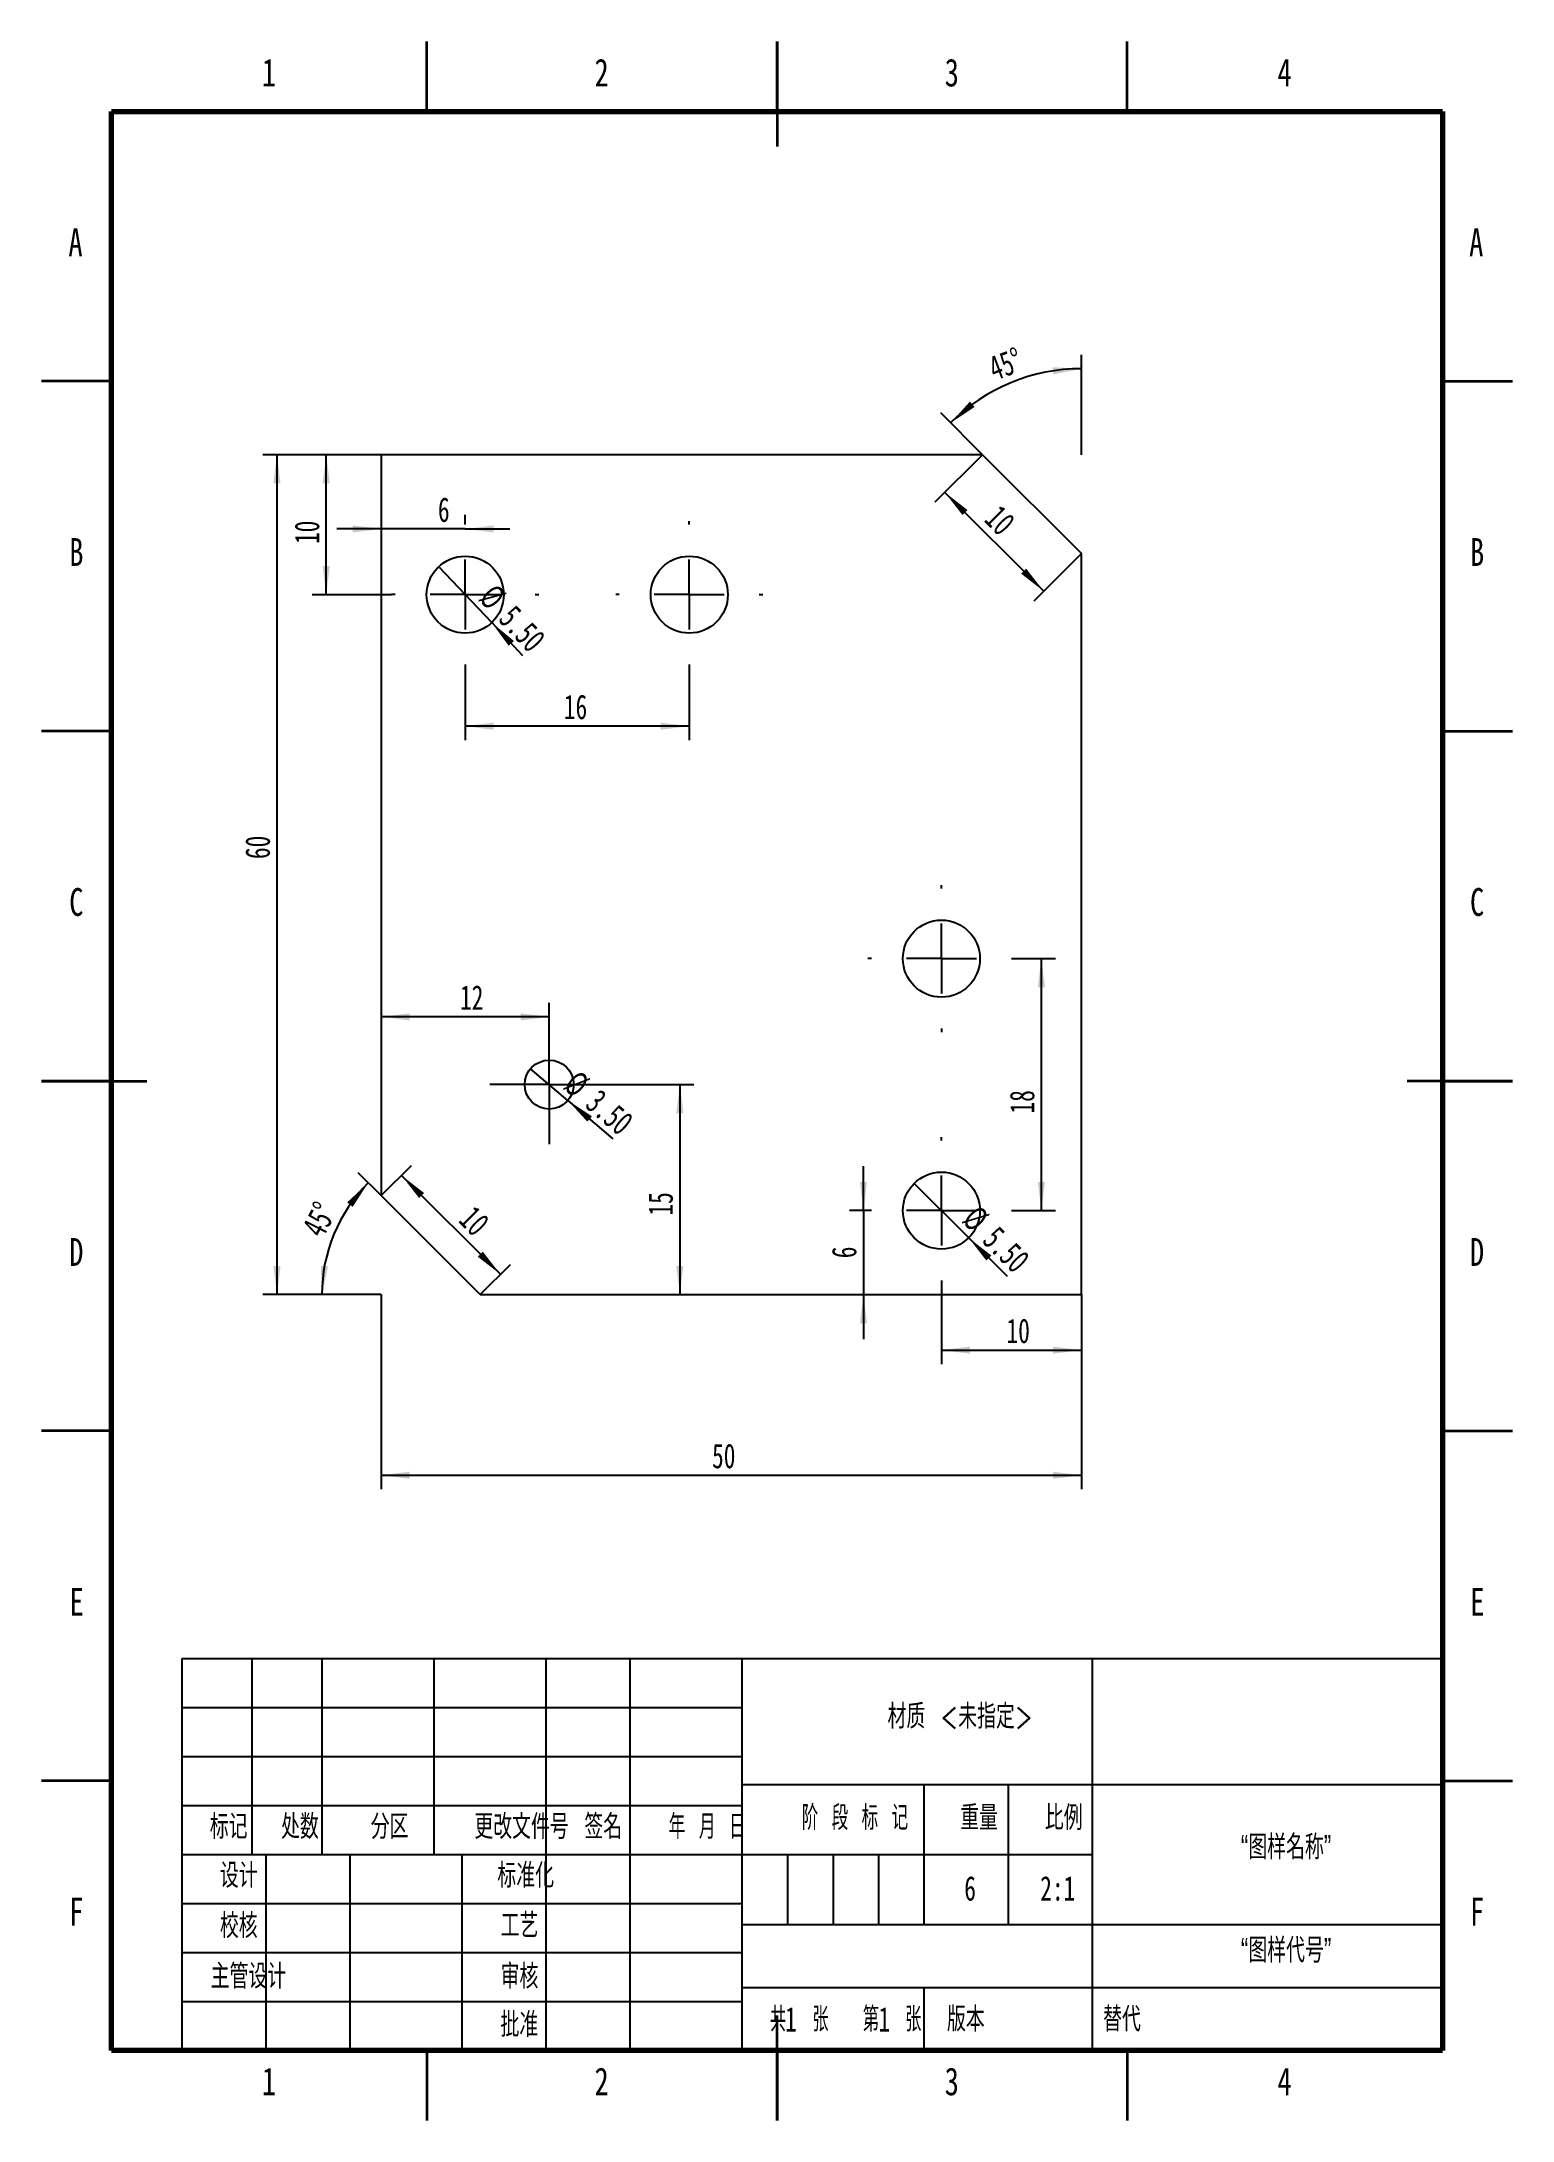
# Model space of a CAD drawing. Header units: millimetres. Extents: x 0 to 210, y 0 to 297.
import ezdxf

# ---------------------------------------------------------------- set-up
doc = ezdxf.new("R2010")
doc.units = ezdxf.units.MM
for name, color, linetype in [('10', 7, 'Continuous'), ('5', 7, 'Continuous'), ('SLD-0', 7, 'Continuous')]:
    doc.layers.add(name, color=color, linetype=linetype)
doc.styles.add('SLDTEXTSTYLE0', font='TXT', dxfattribs={"width": 0.7, "bigfont": 'bigfont'})
doc.styles.add('SLDTEXTSTYLE1', font='TXT', dxfattribs={"width": 0.7})
doc.styles.add('SLDTEXTSTYLE2', font='TXT', dxfattribs={"width": 0.6, "bigfont": 'bigfont'})
doc.styles.add('SLDTEXTSTYLE3', font='TXT', dxfattribs={"width": 0.614286, "bigfont": 'bigfont'})
doc.styles.add('SLDTEXTSTYLE4', font='TXT', dxfattribs={"width": 0.62, "bigfont": 'bigfont'})
doc.styles.add('SLDTEXTSTYLE5', font='TXT', dxfattribs={"width": 0.75})
doc.dimstyles.new('SLDDIMSTYLE0', dxfattribs={"dimtxt": 3.5, "dimasz": 4.08, "dimexe": 0, "dimexo": 0.0625, "dimgap": 0.875, "dimtad": 2, "dimlfac": 0.5, "dimrnd": 1e-09, "dimzin": 12, "dimdsep": 46, "dimtxsty": 'SLDTEXTSTYLE1', "dimsah": 1, "dimcen": 0.09, "dimadec": 0, "dimazin": 3, "dimtfac": 1, "dimtofl": 0, "dimtmove": 0, "dimatfit": 3, "dimfxl": 0, "dimfrac": 2, "dimtolj": 1, "dimtzin": 12, "dimarcsym": 0})
doc.dimstyles.new('SLDDIMSTYLE1', dxfattribs={"dimtxt": 3.5, "dimasz": 4.08, "dimexe": 0, "dimexo": 0.0625, "dimgap": 0.875, "dimtad": 2, "dimlfac": 0.5, "dimrnd": 1e-09, "dimzin": 4, "dimdsep": 46, "dimtxsty": 'SLDTEXTSTYLE1', "dimblk1": 'NONE', "dimsah": 1, "dimcen": 0, "dimadec": 0, "dimazin": 1, "dimtfac": 1, "dimtmove": 0, "dimatfit": 3, "dimldrblk": 'NONE', "dimfxl": 0, "dimfrac": 2, "dimtolj": 1, "dimtzin": 12, "dimarcsym": 0})
doc.dimstyles.new('SLDDIMSTYLE2', dxfattribs={"dimtxt": 3.5, "dimasz": 4.08, "dimexe": 0, "dimexo": 0.0625, "dimgap": 0.875, "dimtad": 2, "dimlfac": 0.5, "dimrnd": 1e-09, "dimzin": 12, "dimdsep": 46, "dimtxsty": 'SLDTEXTSTYLE1', "dimsah": 1, "dimcen": 0.09, "dimadec": 0, "dimazin": 3, "dimtfac": 1, "dimtmove": 0, "dimatfit": 0, "dimfxl": 0, "dimfrac": 2, "dimtolj": 1, "dimtzin": 12, "dimarcsym": 0})
doc.dimstyles.new('SLDDIMSTYLE3', dxfattribs={"dimtxt": 3.5, "dimasz": 4.08, "dimexe": 0, "dimexo": 0.0625, "dimgap": 0.875, "dimtad": 2, "dimdec": 4, "dimlfac": 0.5, "dimzin": 12, "dimdsep": 46, "dimtxsty": 'SLDTEXTSTYLE1', "dimsah": 1, "dimcen": 0.09, "dimazin": 3, "dimtfac": 1, "dimtofl": 0, "dimtmove": 0, "dimatfit": 3, "dimfxl": 0, "dimfrac": 2, "dimtolj": 1, "dimtzin": 12, "dimarcsym": 0})

# ---------------------------------------------------------------- blocks, each defined once
blk = doc.blocks.new('_D')
at = {"layer": '10'}
for p, q in [((48.48, 117.98), (48.48, 90.17)), ((148.48, 117.98), (148.48, 90.17)), ((48.48, 92.17), (148.48, 92.17))]:
    blk.add_line(p, q, dxfattribs=at)
for points in [[(48.48, 92.17), (52.56, 91.66), (52.56, 92.68)], [(148.48, 92.17), (144.4, 92.68), (144.4, 91.66)]]:
    blk.add_solid(points, dxfattribs=at)
at = {"layer": '10', "insert": (95.73, 96.68), "char_height": 3.5, "attachment_point": 1, "style": 'SLDTEXTSTYLE1'}
blk.add_mtext('50', dxfattribs=at)
blk = doc.blocks.new('_D_1')
at = {"layer": '10'}
for p, q in [((48.48, 237.98), (31.6, 237.98)), ((33.6, 237.98), (33.6, 117.98)), ((48.48, 117.98), (31.6, 117.98))]:
    blk.add_line(p, q, dxfattribs=at)
for points in [[(33.6, 237.98), (33.09, 233.9), (34.11, 233.9)], [(33.6, 117.98), (34.11, 122.06), (33.09, 122.06)]]:
    blk.add_solid(points, dxfattribs=at)
at = {"layer": '10', "insert": (29.09, 180.21), "char_height": 3.5, "attachment_point": 1, "rotation": 90, "style": 'SLDTEXTSTYLE1'}
blk.add_mtext('60', dxfattribs=at)
blk = doc.blocks.new('_D_2')
at = {"layer": '10'}
for q in [(69.81, 150.25), (81.57, 140.26)]:
    blk.add_line((75.14, 145.72), q, dxfattribs=at)
blk.add_solid([(75.14, 145.72), (77.92, 142.69), (78.58, 143.46)], dxfattribs=at)
at = {"layer": '10', "char_height": 3.5, "attachment_point": 1, "rotation": 319.6355, "style": 'SLDTEXTSTYLE1'}
for s, insert in [('%%c', (76.58, 150.22)), ('3.50', (79.7, 147.54))]:
    blk.add_mtext(s, dxfattribs=dict(at, insert=insert))
blk = doc.blocks.new('_NONE')
blk = doc.blocks.new('_D_3')
at = {"layer": '10'}
for q in [(124.59, 133.87), (137.86, 120.6)]:
    blk.add_line((132.37, 126.09), q, dxfattribs=at)
blk.add_solid([(132.37, 126.09), (134.89, 122.85), (135.61, 123.57)], dxfattribs=at)
at = {"layer": '10', "char_height": 3.5, "attachment_point": 1, "rotation": 315, "style": 'SLDTEXTSTYLE1'}
for s, insert in [('%%c', (133.73, 130.96)), ('5.50', (136.63, 128.04))]:
    blk.add_mtext(s, dxfattribs=dict(at, insert=insert))
blk = doc.blocks.new('_D_4')
at = {"layer": '10'}
for q in [(56.7, 221.98), (68.68, 209.31)]:
    blk.add_line((64.26, 213.99), q, dxfattribs=at)
blk.add_solid([(64.26, 213.99), (66.69, 210.68), (67.43, 211.37)], dxfattribs=at)
at = {"layer": '10', "char_height": 3.5, "attachment_point": 1, "rotation": 313.4234, "style": 'SLDTEXTSTYLE1'}
for s, insert in [('%%c', (64.8, 219.76)), ('5.50', (67.62, 216.76))]:
    blk.add_mtext(s, dxfattribs=dict(at, insert=insert))
blk = doc.blocks.new('_D_5')
at = {"layer": '10'}
for p, q in [((117.34, 129.98), (117.34, 136.33)), ((117.98, 129.98), (115.34, 129.98)), ((117.34, 129.98), (117.34, 117.98)), ((117.34, 117.98), (117.34, 111.63))]:
    blk.add_line(p, q, dxfattribs=at)
for points in [[(117.34, 129.98), (117.85, 134.06), (116.84, 134.06)], [(117.34, 117.98), (116.84, 113.9), (117.85, 113.9)]]:
    blk.add_solid(points, dxfattribs=at)
at = {"layer": '10', "insert": (112.83, 123.18), "char_height": 3.5, "attachment_point": 1, "rotation": 90, "style": 'SLDTEXTSTYLE1'}
blk.add_mtext('6', dxfattribs=at)
blk = doc.blocks.new('_D_6')
at = {"layer": '10'}
for p, q in [((128.48, 119.48), (128.48, 108.05)), ((148.48, 117.98), (148.48, 108.05)), ((128.48, 110.05), (148.48, 110.05))]:
    blk.add_line(p, q, dxfattribs=at)
for points in [[(128.48, 110.05), (132.56, 109.54), (132.56, 110.56)], [(148.48, 110.05), (144.4, 110.56), (144.4, 109.54)]]:
    blk.add_solid(points, dxfattribs=at)
at = {"layer": '10', "insert": (137.77, 114.56), "char_height": 3.5, "attachment_point": 1, "style": 'SLDTEXTSTYLE1'}
blk.add_mtext('10', dxfattribs=at)
blk = doc.blocks.new('_D_7')
at = {"layer": '10'}
for p, q in [((48.48, 237.98), (38.64, 237.98)), ((40.64, 217.98), (40.64, 237.98)), ((49.98, 217.98), (38.64, 217.98))]:
    blk.add_line(p, q, dxfattribs=at)
for points in [[(40.64, 237.98), (40.13, 233.9), (41.15, 233.9)], [(40.64, 217.98), (41.15, 222.06), (40.13, 222.06)]]:
    blk.add_solid(points, dxfattribs=at)
at = {"layer": '10', "insert": (36.13, 225.22), "char_height": 3.5, "attachment_point": 1, "rotation": 90, "style": 'SLDTEXTSTYLE1'}
blk.add_mtext('10', dxfattribs=at)
blk = doc.blocks.new('_D_8')
at = {"layer": '10'}
for p, q in [((60.48, 228.48), (60.48, 229.37)), ((48.48, 227.37), (42.13, 227.37)), ((60.48, 227.37), (48.48, 227.37)), ((60.48, 227.37), (66.83, 227.37))]:
    blk.add_line(p, q, dxfattribs=at)
for points in [[(48.48, 227.37), (44.4, 227.88), (44.4, 226.86)], [(60.48, 227.37), (64.56, 226.86), (64.56, 227.88)]]:
    blk.add_solid(points, dxfattribs=at)
at = {"layer": '10', "insert": (56.59, 231.88), "char_height": 3.5, "attachment_point": 1, "style": 'SLDTEXTSTYLE1'}
blk.add_mtext('6', dxfattribs=at)
blk = doc.blocks.new('_D_9')
at = {"layer": '10'}
for p, q in [((80.98, 147.98), (93.13, 147.98)), ((91.13, 147.98), (91.13, 117.98))]:
    blk.add_line(p, q, dxfattribs=at)
for points in [[(91.13, 147.98), (90.62, 143.9), (91.64, 143.9)], [(91.13, 117.98), (91.64, 122.06), (90.62, 122.06)]]:
    blk.add_solid(points, dxfattribs=at)
at = {"layer": '10', "insert": (86.62, 129.28), "char_height": 3.5, "attachment_point": 1, "rotation": 90, "style": 'SLDTEXTSTYLE1'}
blk.add_mtext('15', dxfattribs=at)
blk = doc.blocks.new('_D_10')
at = {"layer": '10'}
for p, q in [((72.48, 157.66), (48.48, 157.66)), ((72.48, 156.48), (72.48, 159.66))]:
    blk.add_line(p, q, dxfattribs=at)
for points in [[(48.48, 157.66), (52.56, 157.16), (52.56, 158.17)], [(72.48, 157.66), (68.4, 158.17), (68.4, 157.16)]]:
    blk.add_solid(points, dxfattribs=at)
at = {"layer": '10', "insert": (59.74, 162.18), "char_height": 3.5, "attachment_point": 1, "style": 'SLDTEXTSTYLE1'}
blk.add_mtext('12', dxfattribs=at)
blk = doc.blocks.new('_D_11')
at = {"layer": '10'}
for p, q in [((48.48, 132.12), (45.22, 135.38)), ((48.48, 117.98), (38.02, 117.98))]:
    blk.add_line(p, q, dxfattribs=at)
blk.add_arc((62.62, 117.98), 22.6, 135, 180, dxfattribs=at)
for points in [[(46.64, 133.97), (43.63, 131.16), (44.41, 130.51)], [(40.02, 117.98), (40.89, 122), (39.87, 122.09)]]:
    blk.add_solid(points, dxfattribs=at)
at = {"layer": '10', "insert": (37.04, 127.48), "char_height": 3.5, "attachment_point": 1, "rotation": 63.1773, "style": 'SLDTEXTSTYLE1'}
blk.add_mtext('45°', dxfattribs=at)
blk = doc.blocks.new('_D_12')
at = {"layer": '10'}
for p, q in [((48.48, 132.12), (52.79, 136.43)), ((51.37, 135.02), (65.51, 120.88)), ((62.62, 117.98), (66.93, 122.29))]:
    blk.add_line(p, q, dxfattribs=at)
for points in [[(51.37, 135.02), (53.9, 131.78), (54.62, 132.49)], [(65.51, 120.88), (62.99, 124.12), (62.27, 123.4)]]:
    blk.add_solid(points, dxfattribs=at)
at = {"layer": '10', "insert": (61.85, 130.93), "char_height": 3.5, "attachment_point": 1, "rotation": 315, "style": 'SLDTEXTSTYLE1'}
blk.add_mtext('10', dxfattribs=at)
blk = doc.blocks.new('_D_13')
at = {"layer": '10'}
for p, q in [((134.33, 237.98), (127.54, 231.19)), ((143.1, 218.46), (128.96, 232.6)), ((148.48, 223.84), (141.68, 217.05))]:
    blk.add_line(p, q, dxfattribs=at)
for points in [[(128.96, 232.6), (131.48, 229.36), (132.2, 230.08)], [(143.1, 218.46), (140.57, 221.71), (139.85, 220.99)]]:
    blk.add_solid(points, dxfattribs=at)
at = {"layer": '10', "insert": (136.91, 231.03), "char_height": 3.5, "attachment_point": 1, "rotation": 315, "style": 'SLDTEXTSTYLE1'}
blk.add_mtext('10', dxfattribs=at)
blk = doc.blocks.new('_D_14')
at = {"layer": '10'}
for p, q in [((148.48, 237.98), (148.48, 252.27)), ((134.33, 237.98), (128.37, 243.95))]:
    blk.add_line(p, q, dxfattribs=at)
blk.add_arc((148.48, 223.84), 26.43, 90, 135, dxfattribs=at)
for points in [[(148.48, 250.27), (144.37, 250.47), (144.45, 249.45)], [(129.79, 242.53), (133.21, 244.8), (132.55, 245.57)]]:
    blk.add_solid(points, dxfattribs=at)
at = {"layer": '10', "insert": (134.87, 251.8), "char_height": 3.5, "attachment_point": 1, "rotation": 20.2904, "style": 'SLDTEXTSTYLE1'}
blk.add_mtext('45°', dxfattribs=at)
blk = doc.blocks.new('_D_15')
at = {"layer": '10'}
for p, q in [((138.98, 165.98), (144.75, 165.98)), ((142.75, 129.98), (142.75, 165.98)), ((138.98, 129.98), (144.75, 129.98))]:
    blk.add_line(p, q, dxfattribs=at)
for points in [[(142.75, 165.98), (142.24, 161.9), (143.26, 161.9)], [(142.75, 129.98), (143.26, 134.06), (142.24, 134.06)]]:
    blk.add_solid(points, dxfattribs=at)
at = {"layer": '10', "insert": (138.24, 143.86), "char_height": 3.5, "attachment_point": 1, "rotation": 90, "style": 'SLDTEXTSTYLE1'}
blk.add_mtext('18', dxfattribs=at)
blk = doc.blocks.new('_D_16')
at = {"layer": '10'}
for p, q in [((60.48, 207.48), (60.48, 197.19)), ((92.48, 207.48), (92.48, 197.19)), ((92.48, 199.19), (60.48, 199.19))]:
    blk.add_line(p, q, dxfattribs=at)
for points in [[(60.48, 199.19), (64.56, 198.68), (64.56, 199.7)], [(92.48, 199.19), (88.4, 199.7), (88.4, 198.68)]]:
    blk.add_solid(points, dxfattribs=at)
at = {"layer": '10', "insert": (74.57, 203.7), "char_height": 3.5, "attachment_point": 1, "style": 'SLDTEXTSTYLE1'}
blk.add_mtext('16', dxfattribs=at)
blk = doc.blocks.new('SW_CENTERMARKSYMBOL_0')
at = {"layer": '10', "color": 0}
for p, q in [((0, 10), (0, 10.5)), ((0, 0), (0, 5)), ((-10, 0), (-10.5, 0)), ((0, 0), (-5, 0)), ((0, 0), (0, -5)), ((0, 0), (5, 0)), ((10, 0), (10.5, 0)), ((0, -10), (0, -10.5))]:
    blk.add_line(p, q, dxfattribs=at)
blk = doc.blocks.new('SW_CENTERMARKSYMBOL_1')
at = {"layer": '10', "color": 0}
for p, q in [((0, 10), (0, 10.5)), ((0, 0), (0, 5)), ((-10, 0), (-10.5, 0)), ((0, 0), (-5, 0)), ((0, 0), (0, -5)), ((0, 0), (5, 0)), ((10, 0), (10.5, 0)), ((0, -10), (0, -10.5))]:
    blk.add_line(p, q, dxfattribs=at)
blk = doc.blocks.new('SW_CENTERMARKSYMBOL_2')
at = {"layer": '10', "color": 0}
for p, q in [((0, 10), (0, 10.5)), ((0, 0), (0, 5)), ((-10, 0), (-10.5, 0)), ((0, 0), (-5, 0)), ((0, 0), (0, -5)), ((0, 0), (5, 0)), ((10, 0), (10.5, 0)), ((0, -10), (0, -10.5))]:
    blk.add_line(p, q, dxfattribs=at)
blk = doc.blocks.new('SW_CENTERMARKSYMBOL_3')
at = {"layer": '10', "color": 0}
for p, q in [((0, 5), (0, 8.5)), ((0, 0), (0, 5)), ((-5, 0), (-8.5, 0)), ((0, 0), (-5, 0)), ((0, 0), (0, -5)), ((0, 0), (5, 0)), ((5, 0), (8.5, 0)), ((0, -5), (0, -8.5))]:
    blk.add_line(p, q, dxfattribs=at)
blk = doc.blocks.new('SW_CENTERMARKSYMBOL_4')
at = {"layer": '10', "color": 0}
for p, q in [((0, 10), (0, 10.5)), ((0, 0), (0, 5)), ((-10, 0), (-10.5, 0)), ((0, 0), (-5, 0)), ((0, 0), (0, -5)), ((0, 0), (5, 0)), ((10, 0), (10.5, 0)), ((0, -10), (0, -10.5))]:
    blk.add_line(p, q, dxfattribs=at)

msp = doc.modelspace()

# ---------------------------------------------------------------- linework, layer by layer
at = {"color": 7, "linetype": 'Continuous', "lineweight": 35}
for p, q in [((55, 287), (55, 297)), ((105, 297.001), (105, 281.999)), ((105, 287), (105, 297)), ((155, 287), (155, 297)), ((10, 248.5), (0, 248.5)), ((200, 248.5), (210, 248.5)), ((10, 198.5), (0, 198.5)), ((200, 198.5), (210, 198.5)), ((-0.001, 148.5), (15.001, 148.5)), ((10, 148.5), (0, 148.5)), ((210.001, 148.5), (194.999, 148.5)), ((200, 148.5), (210, 148.5)), ((10, 98.5), (0, 98.5)), ((200, 98.5), (210, 98.5)), ((10, 48.5), (0, 48.5)), ((200, 48.5), (210, 48.5)), ((105, -0.001), (105, 15.001)), ((55, 10), (55, 0)), ((105, 10), (105, 0)), ((155, 10), (155, 0))]:
    msp.add_line(p, q, dxfattribs=at)
at = {"color": 7, "linetype": 'Continuous', "lineweight": 70}
for p, q in [((10, 10), (10, 287)), ((10, 287), (200, 287)), ((200, 287), (200, 10)), ((200, 10), (10, 10))]:
    msp.add_line(p, q, dxfattribs=at)
at = {"color": 7, "linetype": 'Continuous', "lineweight": 25}
for p, q in [((134.33497, 237.98275), (48.47711, 237.98275)), ((48.47711, 237.98275), (48.47711, 132.12488)), ((134.33497, 237.98275), (148.47711, 223.84061)), ((148.47711, 117.98275), (148.47711, 223.84061)), ((62.61924, 117.98275), (48.47711, 132.12488)), ((62.61924, 117.98275), (148.47711, 117.98275))]:
    msp.add_line(p, q, dxfattribs=at)
for centre, radius in [((60.47711, 217.98275), 5.5), ((92.47711, 217.98275), 5.5), ((128.47711, 165.98275), 5.5), ((72.47711, 147.98275), 3.5), ((128.47711, 129.98275), 5.5)]:
    msp.add_circle(centre, radius, dxfattribs=at)
at = {"layer": '10', "color": 7, "lineweight": 25}
for p, q in [((30, 66), (30, 38)), ((40, 66), (40, 38)), ((56, 66), (56, 38)), ((72, 66), (72, 10)), ((84, 66), (84, 10)), ((100, 66), (100, 10)), ((150, 66), (150, 38)), ((100, 48), (200, 48)), ((125.98622, 48), (125.98622, 28)), ((138, 48), (138, 28)), ((20, 45), (100, 45)), ((20, 38), (150, 38)), ((32, 38), (32, 10)), ((44, 38), (44, 10)), ((60, 38), (60, 10)), ((150, 38), (150, 10)), ((20, 31), (100, 31)), ((100, 28), (200, 28)), ((20, 24), (100, 24)), ((100, 19), (200, 19)), ((20, 17), (100, 17))]:
    msp.add_line(p, q, dxfattribs=at)
at = {"layer": '10', "color": 7}
for p, q in [((20, 59), (100, 59)), ((20, 52), (100, 52))]:
    msp.add_line(p, q, dxfattribs=at)
at = {"layer": '5', "color": 7, "lineweight": 25}
for q in [(200, 66), (20, 10)]:
    msp.add_line((20, 66), q, dxfattribs=at)
at = {"layer": 'SLD-0'}
for p, q in [((106.5, 38), (106.5, 28)), ((113, 38), (113, 28)), ((119.5, 38), (119.5, 28))]:
    msp.add_line(p, q, dxfattribs=at)
at = {"layer": 'SLD-0', "lineweight": 25}
msp.add_line((125.98622, 19), (125.98622, 10), dxfattribs=at)

# ---------------------------------------------------------------- block references
at = {"layer": '10'}
for name, p in [('SW_CENTERMARKSYMBOL_0', (60.47711, 217.98275)), ('SW_CENTERMARKSYMBOL_1', (92.47711, 217.98275)), ('SW_CENTERMARKSYMBOL_2', (128.47711, 165.98275)), ('SW_CENTERMARKSYMBOL_3', (72.47711, 147.98275)), ('SW_CENTERMARKSYMBOL_4', (128.47711, 129.98275))]:
    msp.add_blockref(name, p, dxfattribs=at)

# ---------------------------------------------------------------- texts
at = {"color": 7, "linetype": 'Continuous', "lineweight": 0, "char_height": 3.96875, "attachment_point": 2, "style": 'SLDTEXTSTYLE5'}
for s, insert in [('1', (32.46004, 294.56015)), ('2', (79.96004, 294.56015)), ('3', (129.96004, 294.56015)), ('4', (177.46004, 294.56015)), ('A', (4.83969, 270.31015)), ('A', (204.83969, 270.31015)), ('B', (4.9706, 226.06015)), ('B', (204.9706, 226.06015)), ('C', (4.95866, 176.06015)), ('C', (204.95866, 176.06015)), ('D', (4.95269, 126.06015)), ('D', (204.95269, 126.06015)), ('E', (5.00781, 76.06015)), ('E', (205.00781, 76.06015)), ('F', (4.95774, 31.81015)), ('F', (204.95774, 31.81015)), ('1', (32.46004, 7.56015)), ('2', (79.96004, 7.56015)), ('3', (129.96004, 7.56015)), ('4', (177.46004, 7.56015))]:
    msp.add_mtext(s, dxfattribs=dict(at, insert=insert))
at = {"layer": '10', "char_height": 3.5}
for s, insert, attachment_point, style in [('\\M+18DDE质 <\\M+196A2\\M+18E77\\M+192E8>', (131.12787, 59.48121), 2, 'SLDTEXTSTYLE0'), ('阶 \\M+19269 标 记', (116.12546, 44.99406), 2, 'SLDTEXTSTYLE3'), ('\\M+18F64\\M+197CA', (133.85048, 44.99406), 2, 'SLDTEXTSTYLE0'), ('\\M+194E4\\M+197E1', (145.94204, 44.99406), 2, 'SLDTEXTSTYLE0'), ('标记', (26.71069, 43.71664), 2, 'SLDTEXTSTYLE0'), ('处\\M+19094', (36.88614, 43.71664), 2, 'SLDTEXTSTYLE0'), ('\\M+195AA\\M+18BE6', (49.68274, 43.71664), 2, 'SLDTEXTSTYLE0'), ('\\M+18D58\\M+189FC\\M+195B6\\M+18C8F\\M+18D86', (68.52929, 43.71664), 2, 'SLDTEXTSTYLE0'), ('签\\M+196BC', (80.18723, 43.71664), 2, 'SLDTEXTSTYLE0'), ('\\M+1944E \\M+18C8E \\M+193FA', (95.04105, 43.71664), 2, 'SLDTEXTSTYLE4'), ('\\M+18167图样\\M+196BC\\M+18FCC\\M+18168', (177.68763, 40.7909), 2, 'SLDTEXTSTYLE0'), ('设计', (28.15037, 36.73433), 2, 'SLDTEXTSTYLE0'), ('标\\M+18F79\\M+189BB', (69.12129, 36.73433), 2, 'SLDTEXTSTYLE0'), ('6', (132.5711, 34.90494), 2, 'SLDTEXTSTYLE1'), ('2:1', (145.08436, 34.90494), 2, 'SLDTEXTSTYLE1'), ('\\M+18D5A\\M+18A6A', (28.14946, 29.55609), 2, 'SLDTEXTSTYLE0'), ('\\M+18D48艺', (68.23505, 29.59853), 2, 'SLDTEXTSTYLE0'), ('\\M+18167图样\\M+191E3\\M+18D86\\M+18168', (177.69006, 26.04965), 2, 'SLDTEXTSTYLE0'), ('\\M+18EE5\\M+18AC7设计', (29.5306, 22.33011), 2, 'SLDTEXTSTYLE0'), ('审\\M+18A6A', (68.23444, 22.33011), 2, 'SLDTEXTSTYLE0'), ('\\M+194E1\\M+18F79', (68.21652, 15.44105), 2, 'SLDTEXTSTYLE0'), ('\\M+18BA4  张', (108.17823, 16.201), 2, 'SLDTEXTSTYLE2'), ('1', (106.14234, 16.201), 1, 'SLDTEXTSTYLE1'), ('\\M+191E6  张', (121.44171, 16.201), 2, 'SLDTEXTSTYLE2'), ('1', (119.47947, 16.201), 1, 'SLDTEXTSTYLE1'), ('\\M+194C5\\M+1967B', (131.9606, 16.20099), 2, 'SLDTEXTSTYLE0')]:
    msp.add_mtext(s, dxfattribs=dict(at, insert=insert, attachment_point=attachment_point, style=style))
at = {"layer": 'SLD-0', "insert": (151.56088, 16.20099), "char_height": 3.5, "attachment_point": 1, "style": 'SLDTEXTSTYLE0'}
msp.add_mtext('\\M+191D6\\M+191E3', dxfattribs=at)

# ---------------------------------------------------------------- dimensions: what is measured, and where the dimension line sits
at = {"layer": '10'}
for base, line1, line2, picture, middle in [((138.36177, 248.26119), ((148.47711, 237.98275), (148.47711, 223.84061)), ((148.47711, 223.84061), (134.33497, 237.98275)), '_D_14', (139.31082, 248.63302)), ((41.73647, 126.63267), ((48.47711, 132.12488), (62.61924, 117.98275)), ((48.47711, 117.98275), (148.47711, 117.98275)), '_D_11', (42.44785, 128.18207))]:
    dim = msp.add_angular_dim_2l(base=base, line1=line1, line2=line2, dimstyle='SLDDIMSTYLE3', dxfattribs=at)
    dim.commit()
    dim.dimension.update_dxf_attribs({"geometry": picture, "text_midpoint": middle, "dimtype": 162})
for base, p1, p2, angle, dimstyle, picture, middle in [((31.43518, 117.98275), (48.47711, 237.98275), (48.47711, 117.98275), 90, 'SLDDIMSTYLE0', '_D_1', (31.43518, 181.74842)), ((38.47711, 237.98275), (60.47711, 217.98275), (48.47711, 237.98275), 90, 'SLDDIMSTYLE0', '_D_7', (38.47711, 226.75432)), ((128.95646, 232.60423), (148.47711, 223.84061), (134.33497, 237.98275), 315, 'SLDDIMSTYLE0', '_D_13', (134.80637, 226.75432)), ((142.75141, 165.98275), (138.97711, 129.98275), (138.97711, 165.98275), 90, 'SLDDIMSTYLE0', '_D_15', (142.75141, 145.39019)), ((88.96556, 117.98275), (72.47711, 147.98275), (48.47711, 117.98275), 90, 'SLDDIMSTYLE0', '_D_9', (88.96556, 130.81747)), ((67.04607, 122.40958), (48.47711, 132.12488), (62.61924, 117.98275), 315, 'SLDDIMSTYLE0', '_D_12', (61.27358, 128.18207)), ((115.1782, 117.98275), (128.47711, 129.98275), (148.47711, 117.98275), 90, 'SLDDIMSTYLE2', '_D_5', (115.1782, 123.94284))]:
    dim = msp.add_linear_dim(base=base, p1=p1, p2=p2, angle=angle, dimstyle=dimstyle, dxfattribs=at)
    dim.commit()
    dim.dimension.update_dxf_attribs({"geometry": picture, "text_midpoint": middle, "dimtype": 160})
for base, p1, p2, dimstyle, picture, middle in [((48.47711, 229.53386), (60.47711, 217.98275), (48.47711, 237.98275), 'SLDDIMSTYLE2', '_D_8', (57.35265, 229.53386)), ((60.47711, 199.18975), (92.47711, 207.48275), (60.47711, 207.48275), 'SLDDIMSTYLE0', '_D_16', (76.10734, 199.18975)), ((48.47711, 159.82949), (72.47711, 147.98275), (48.47711, 117.98275), 'SLDDIMSTYLE0', '_D_10', (61.27358, 159.82949)), ((148.47711, 112.21558), (128.47711, 129.98275), (148.47711, 117.98275), 'SLDDIMSTYLE0', '_D_6', (139.31082, 112.21558)), ((148.47711, 94.33788), (48.47711, 117.98275), (148.47711, 117.98275), 'SLDDIMSTYLE0', '_D', (97.2637, 94.33788))]:
    dim = msp.add_linear_dim(base=base, p1=p1, p2=p2, dimstyle=dimstyle, dxfattribs=at)
    dim.commit()
    dim.dimension.update_dxf_attribs({"geometry": picture, "text_midpoint": middle, "dimtype": 160})
for p1, p2, picture, middle in [((56.69649, 221.97736), (64.25772, 213.98813), '_D_4', (65.46862, 212.70872)), ((69.81032, 150.24952), (75.14389, 145.71598), '_D_2', (78.00316, 143.28562)), ((124.58802, 133.87183), (132.36619, 126.09366), '_D_3', (134.51702, 123.94285))]:
    dim = msp.add_diameter_dim_2p(p1=p1, p2=p2, dimstyle='SLDDIMSTYLE1', dxfattribs=at)
    dim.commit()
    dim.dimension.update_dxf_attribs({"geometry": picture, "text_midpoint": middle, "dimtype": 163})

doc.saveas('drawing.dxf')
